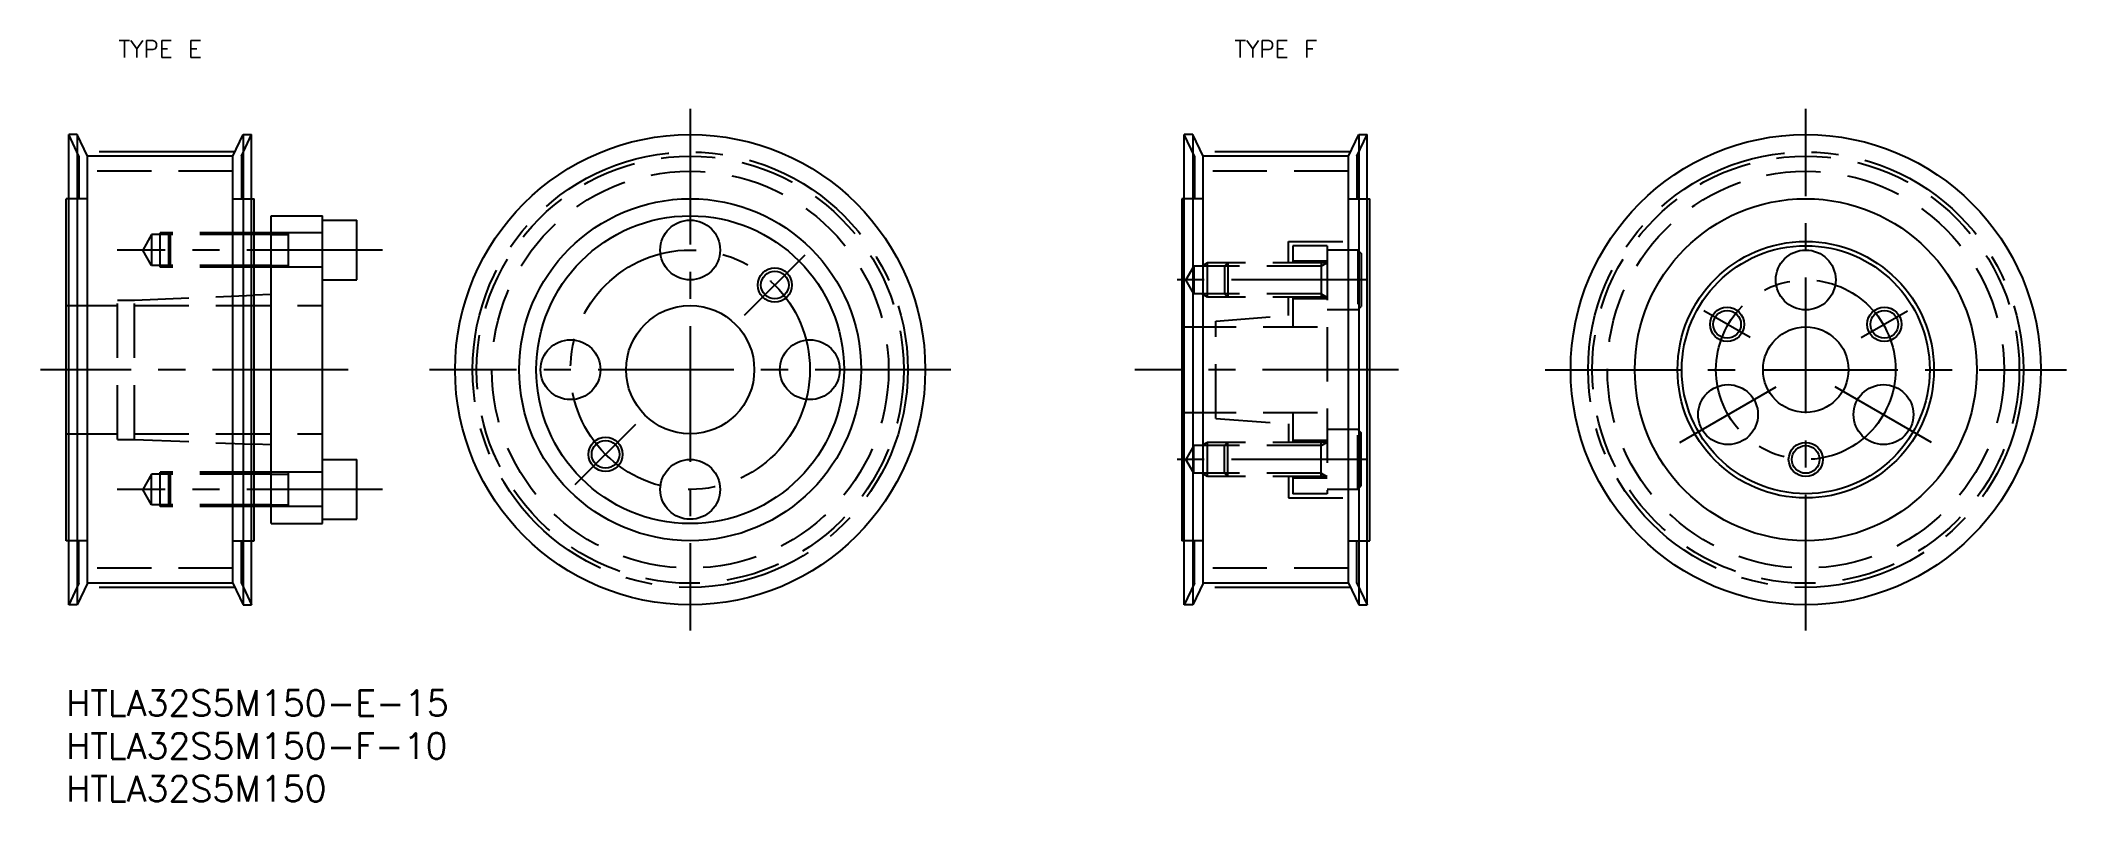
# Model space of a CAD drawing. Extents: x -3 to 234, y -13 to 76.
import ezdxf
from ezdxf.enums import TextEntityAlignment as Align

# ---------------------------------------------------------------- set-up
doc = ezdxf.new("R2010")
doc.units = 0
doc.header["$LTSCALE"] = 0.5
doc.linetypes.add('CENTER', pattern=[50.8, 31.75, -6.35, 6.35, -6.35])
doc.linetypes.add('DASHED', pattern=[19.05, 12.7, -6.35])
for name, color, linetype in [('MSM_CENTER', 1, 'CENTER'), ('MSM_CONTINUOUS', 7, 'CONTINUOUS'), ('MSM_DASHED', 4, 'DASHED'), ('MSM_NARROW', 5, 'CONTINUOUS'), ('MSM_PART_NUMBER', 7, 'CONTINUOUS')]:
    doc.layers.add(name, color=color, linetype=linetype)
doc.styles.add('MISUMI', font='txt.shx')
doc.styles.get("Standard").update_dxf_attribs({"font": 'txt.shx', "height": 3, "bigfont": 'bigfont.shx'})

# ---------------------------------------------------------------- blocks, each defined once
blk = doc.blocks.new('*U2')
at = {"layer": 'MSM_PART_NUMBER'}
blk.add_text('HTLA32S5M150-E-15', height=3, dxfattribs=at).set_placement((0, -3))
blk = doc.blocks.new('*U3')
at = {"layer": 'MSM_PART_NUMBER'}
blk.add_text('HTLA32S5M150', height=3, dxfattribs=at).set_placement((0, -13))
blk = doc.blocks.new('*U5')
at = {"layer": 'MSM_PART_NUMBER'}
blk.add_text('HTLA32S5M150-F-10', height=3, dxfattribs=at).set_placement((0, -8))

msp = doc.modelspace()

# ---------------------------------------------------------------- linework, layer by layer
at = {"layer": 'MSM_CENTER'}
for p, q in [((73, 68), (73, 7)), ((203.5, 7), (203.5, 68)), ((19.73, 62.97), (2.27, 62.97)), ((150.23, 62.97), (132.77, 62.97)), ((37, 51.5), (5.96, 51.5)), ((79.36, 43.86), (86.44, 50.94)), ((152.18, 48), (129.05, 48)), ((197, 41.25), (191.59, 44.37)), ((210, 41.25), (215.41, 44.37)), ((33, 37.5), (-3, 37.5)), ((103.5, 37.5), (42.5, 37.5)), ((155.84, 37.5), (125.01, 37.5)), ((173, 37.5), (234, 37.5)), ((188.78, 29), (200.04, 35.5)), ((218.22, 29), (206.96, 35.5)), ((59.56, 24.06), (66.64, 31.14)), ((152.18, 27), (129.05, 27)), ((37, 23.5), (5.96, 23.5)), ((19.73, 12.03), (2.27, 12.03)), ((150.23, 12.03), (132.77, 12.03))]:
    msp.add_line(p, q, dxfattribs=at)
for centre, radius in [((73, 37.5), 25.46), ((203.5, 37.5), 25.46), ((73, 37.5), 14), ((203.5, 37.5), 10.5)]:
    msp.add_circle(centre, radius, dxfattribs=at)
at = {"layer": 'MSM_CONTINUOUS'}
for p, q in [((0.3, 10), (0.3, 65)), ((1.3, 65), (0.3, 65)), ((1.3, 65), (1.3, 10)), ((2.5, 62.48), (1.3, 65)), ((19.5, 62.48), (20.7, 65)), ((20.7, 65), (20.7, 10)), ((20.7, 65), (21.7, 65)), ((21.7, 10), (21.7, 65)), ((130.8, 10), (130.8, 65)), ((131.8, 65), (130.8, 65)), ((131.8, 65), (131.8, 10)), ((133, 62.48), (131.8, 65)), ((150, 62.48), (151.2, 65)), ((151.2, 65), (151.2, 10)), ((151.2, 65), (152.2, 65)), ((152.2, 10), (152.2, 65)), ((2.5, 12.52), (2.5, 62.48)), ((19.5, 62.48), (2.5, 62.48)), ((19.5, 12.52), (19.5, 62.48)), ((133, 12.52), (133, 62.48)), ((150, 62.48), (133, 62.48)), ((150, 12.52), (150, 62.48)), ((0, 17.5), (0, 57.5)), ((0.3, 57.5), (0, 57.5)), ((21.7, 57.5), (22, 57.5)), ((22, 17.5), (22, 57.5)), ((130.5, 57.5), (130.5, 17.5)), ((130.8, 57.5), (130.5, 57.5)), ((152.2, 57.5), (152.5, 57.5)), ((152.5, 17.5), (152.5, 57.5)), ((24, 19.5), (24, 55.5)), ((24, 55.5), (30, 55.5)), ((30, 19.5), (30, 55.5)), ((30, 55), (34, 55)), ((34, 48), (34, 55)), ((24, 53.3), (22, 53.3)), ((24, 49.7), (22, 49.7)), ((30, 48), (34, 48)), ((24, 46.3), (22, 46.22)), ((24, 28.7), (22, 28.78)), ((30, 27), (34, 27)), ((34, 20), (34, 27)), ((24, 25.3), (22, 25.3)), ((24, 21.7), (22, 21.7)), ((24, 19.5), (30, 19.5)), ((30, 20), (34, 20)), ((0.3, 17.5), (0, 17.5)), ((21.7, 17.5), (22, 17.5)), ((130.8, 17.5), (130.5, 17.5)), ((152.2, 17.5), (152.5, 17.5)), ((2.5, 12.52), (1.3, 10)), ((19.5, 12.52), (2.5, 12.52)), ((19.5, 12.52), (20.7, 10)), ((133, 12.52), (131.8, 10)), ((150, 12.52), (133, 12.52)), ((150, 12.52), (151.2, 10)), ((1.3, 10), (0.3, 10)), ((20.7, 10), (21.7, 10)), ((131.8, 10), (130.8, 10)), ((151.2, 10), (152.2, 10))]:
    msp.add_line(p, q, dxfattribs=at)
for centre, radius in [((73, 37.5), 27.5), ((203.5, 37.5), 27.5), ((73, 37.5), 20), ((203.5, 37.5), 20), ((73, 37.5), 18), ((73, 51.5), 3.5), ((203.5, 37.5), 15), ((203.5, 37.5), 14.5), ((203.5, 48), 3.5), ((82.9, 47.4), 1.62), ((73, 37.5), 7.5), ((194.3, 42.81), 1.62), ((212.7, 42.81), 1.62), ((59, 37.5), 3.5), ((87, 37.5), 3.5), ((203.5, 37.5), 5), ((194.41, 32.25), 3.5), ((212.59, 32.25), 3.5), ((63.1, 27.6), 1.62), ((203.5, 27), 1.62), ((73, 23.5), 3.5)]:
    msp.add_circle(centre, radius, dxfattribs=at)
at = {"layer": 'MSM_DASHED'}
for p, q in [((1.5, 62.48), (0.3, 65)), ((20.5, 62.48), (21.7, 65)), ((132, 62.48), (130.8, 65)), ((151, 62.48), (152.2, 65)), ((1.5, 62.48), (1.5, 57.5)), ((20.5, 62.48), (20.5, 57.5)), ((132, 62.48), (132, 57.5)), ((151, 62.48), (151, 57.5)), ((19.5, 60.72), (2.5, 60.72)), ((150, 60.72), (133, 60.72)), ((2.5, 57.5), (0.3, 57.5)), ((19.5, 57.5), (21.7, 57.5)), ((133, 57.5), (130.8, 57.5)), ((150, 57.5), (152.2, 57.5)), ((10, 53.3), (8.96, 51.5)), ((22, 53.3), (10, 53.3)), ((10, 53.3), (10, 49.7)), ((22, 53.5), (11, 53.5)), ((11, 49.5), (11, 53.5)), ((12.2, 53.5), (12, 53.3)), ((12, 49.7), (12, 53.3)), ((12.2, 49.5), (12.2, 53.5)), ((30, 53.5), (24, 53.5)), ((24, 53.3), (26, 53.3)), ((26, 49.5), (26, 53.5)), ((143, 52.5), (152.5, 52.5)), ((143, 50), (143, 52.5)), ((10, 49.7), (8.96, 51.5)), ((133.5, 50), (132.84, 49.62)), ((133.5, 46), (133.5, 50)), ((147.5, 50), (133.5, 50)), ((135.5, 49.62), (135.88, 50)), ((135.88, 50), (135.88, 46)), ((147.5, 52), (143.5, 52)), ((143.5, 52), (143.5, 50)), ((147.5, 50.2), (143.5, 50.2)), ((146.8, 50), (146.8, 46)), ((146.8, 49.62), (147.46, 50)), ((147.5, 52), (147.5, 23)), ((151.1, 51.5), (147.5, 51.5)), ((151.1, 51.5), (151.1, 44.5)), ((151.1, 51.5), (151.5, 51.1)), ((151.5, 51.1), (151.5, 44.9)), ((22, 49.7), (10, 49.7)), ((22, 49.5), (11, 49.5)), ((12.2, 49.5), (12, 49.7)), ((24, 49.7), (26, 49.7)), ((30, 49.5), (24, 49.5)), ((131.92, 49.62), (130.99, 48)), ((131.92, 46.38), (130.99, 48)), ((131.92, 49.62), (131.92, 46.38)), ((146.8, 49.62), (131.92, 49.62)), ((135.5, 49.62), (135.5, 46.38)), ((6, 29.35), (6, 45.65)), ((6, 45.65), (8, 45.65)), ((8, 45.65), (22, 46.22)), ((8, 29.35), (8, 45.65)), ((146.8, 46.38), (131.92, 46.38)), ((133.5, 46), (132.84, 46.38)), ((147.5, 46), (133.5, 46)), ((135.88, 46), (135.5, 46.38)), ((143, 43.84), (143, 46)), ((143.5, 46), (143.5, 42.5)), ((147.5, 45.8), (143.5, 45.8)), ((146.8, 46.38), (147.46, 46)), ((0, 45), (6, 45)), ((8, 45), (30, 45)), ((134.5, 43.19), (143.5, 43.88)), ((134.5, 31.81), (134.5, 43.19)), ((151.1, 44.5), (147.5, 44.5)), ((151.1, 44.5), (151.5, 44.9)), ((130.5, 42.5), (147.5, 42.5)), ((130.5, 32.5), (147.5, 32.5)), ((134.5, 31.81), (143.5, 31.12)), ((143, 31.16), (143, 29)), ((143.5, 32.5), (143.5, 29)), ((0, 30), (6, 30)), ((6, 29.35), (8, 29.35)), ((8, 30), (30, 30)), ((8, 29.35), (22, 28.78)), ((131.92, 28.62), (130.99, 27)), ((131.92, 25.38), (131.92, 28.62)), ((146.8, 28.62), (131.92, 28.62)), ((133.5, 29), (132.84, 28.62)), ((133.5, 25), (133.5, 29)), ((147.5, 29), (133.5, 29)), ((135.88, 29), (135.5, 28.62)), ((135.5, 25.38), (135.5, 28.62)), ((135.88, 25), (135.88, 29)), ((147.5, 29.2), (143.5, 29.2)), ((146.8, 25), (146.8, 29)), ((146.8, 28.62), (147.46, 29)), ((151.1, 30.5), (147.5, 30.5)), ((151.1, 23.5), (151.1, 30.5)), ((151.1, 30.5), (151.5, 30.1)), ((151.5, 23.9), (151.5, 30.1)), ((131.92, 25.38), (130.99, 27)), ((10, 25.3), (8.96, 23.5)), ((22, 25.3), (10, 25.3)), ((10, 21.7), (10, 25.3)), ((22, 25.5), (11, 25.5)), ((11, 21.5), (11, 25.5)), ((12.2, 25.5), (12, 25.3)), ((12, 21.7), (12, 25.3)), ((12.2, 21.5), (12.2, 25.5)), ((30, 25.5), (24, 25.5)), ((24, 25.3), (26, 25.3)), ((26, 21.5), (26, 25.5)), ((146.8, 25.38), (131.92, 25.38)), ((133.5, 25), (132.84, 25.38)), ((147.5, 25), (133.5, 25)), ((135.5, 25.38), (135.88, 25)), ((143, 25), (143, 22.5)), ((143.5, 25), (143.5, 23)), ((147.5, 24.8), (143.5, 24.8)), ((146.8, 25.38), (147.46, 25)), ((151.1, 23.5), (151.5, 23.9)), ((10, 21.7), (8.96, 23.5)), ((22, 21.7), (10, 21.7)), ((22, 21.5), (11, 21.5)), ((12.2, 21.5), (12, 21.7)), ((24, 21.7), (26, 21.7)), ((30, 21.5), (24, 21.5)), ((143, 22.5), (152.5, 22.5)), ((147.5, 23), (143.5, 23)), ((151.1, 23.5), (147.5, 23.5)), ((2.5, 17.5), (0.3, 17.5)), ((1.5, 12.52), (1.5, 17.5)), ((19.5, 17.5), (21.7, 17.5)), ((20.5, 12.52), (20.5, 17.5)), ((133, 17.5), (130.8, 17.5)), ((132, 12.52), (132, 17.5)), ((150, 17.5), (152.2, 17.5)), ((151, 12.52), (151, 17.5)), ((19.5, 14.28), (2.5, 14.28)), ((150, 14.28), (133, 14.28)), ((1.5, 12.52), (0.3, 10)), ((20.5, 12.52), (21.7, 10)), ((132, 12.52), (130.8, 10)), ((151, 12.52), (152.2, 10))]:
    msp.add_line(p, q, dxfattribs=at)
for centre, radius in [((73, 37.5), 24.98), ((203.5, 37.5), 24.98), ((73, 37.5), 23.21), ((203.5, 37.5), 23.21)]:
    msp.add_circle(centre, radius, dxfattribs=at)
at = {"layer": 'MSM_NARROW'}
for p, q in [((24, 53.5), (22, 53.5)), ((24, 49.5), (22, 49.5)), ((24, 25.5), (22, 25.5)), ((24, 21.5), (22, 21.5))]:
    msp.add_line(p, q, dxfattribs=at)
for centre in [(82.9, 47.4), (194.3, 42.81), (212.7, 42.81), (63.1, 27.6), (203.5, 27)]:
    msp.add_circle(centre, 2, dxfattribs=at)

# ---------------------------------------------------------------- block references
at = {"layer": 'MSM_CONTINUOUS'}
for name in ['*U2', '*U5', '*U3']:
    msp.add_blockref(name, (0, 0), dxfattribs=at)

# ---------------------------------------------------------------- texts
at = {"layer": 'MSM_PART_NUMBER', "style": 'MISUMI'}
for s, p in [('TYPE E', (11, 75)), ('TYPE F', (141.5, 75))]:
    msp.add_text(s, height=2, dxfattribs=at).set_placement(p, align=Align.MIDDLE_CENTER)

doc.saveas('drawing.dxf')
